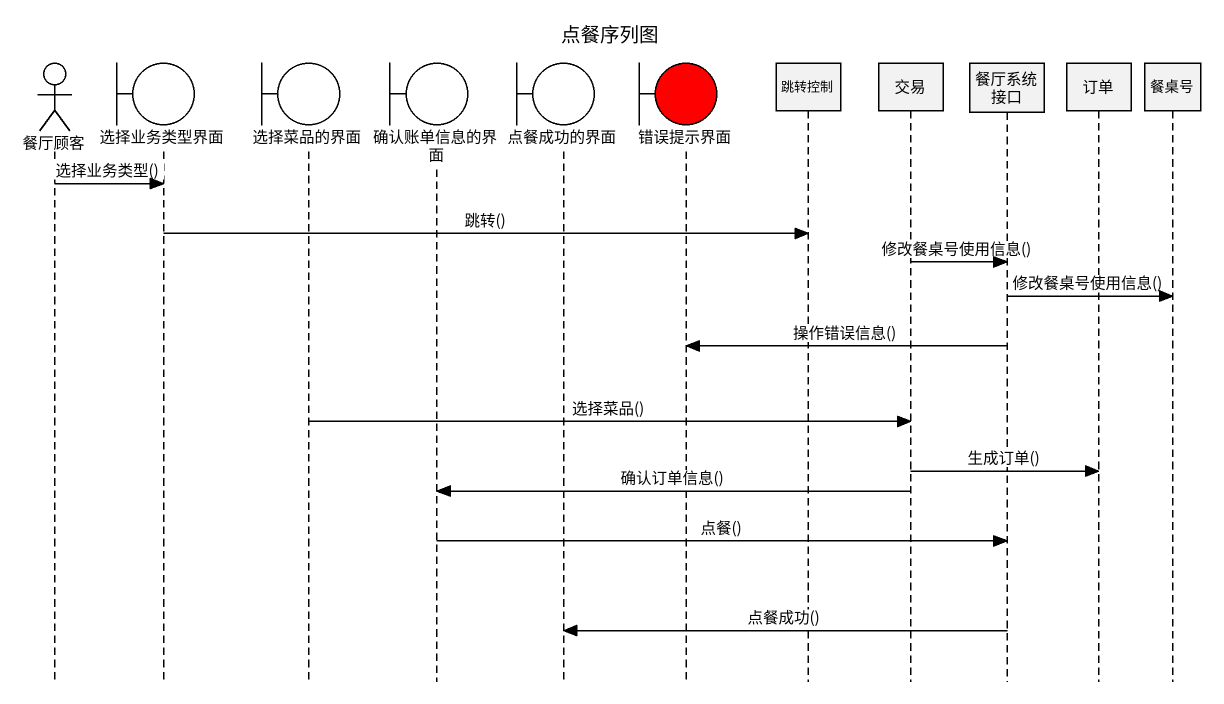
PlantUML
@startuml
title 点餐序列图
hide footbox
actor 餐厅顾客
boundary 选择业务类型界面
boundary 选择菜品的界面
boundary 确认账单信息的界面
boundary 点餐成功的界面
boundary 错误提示界面 #FF0000
participant 跳转控制
participant 交易
participant 餐厅系统接口
participant 订单
participant 餐桌号

餐厅顾客 -> 选择业务类型界面 : 选择业务类型()
选择业务类型界面 -> 跳转控制 : 跳转()
交易 -> 餐厅系统接口 : 修改餐桌号使用信息()
餐厅系统接口 -> 餐桌号 : 修改餐桌号使用信息()
餐厅系统接口 -> 错误提示界面 : 操作错误信息()
选择菜品的界面 -> 交易 : 选择菜品()
交易 -> 订单 : 生成订单()
交易 -> 确认账单信息的界面 : 确认订单信息()
确认账单信息的界面 -> 餐厅系统接口 : 点餐()
餐厅系统接口 -> 点餐成功的界面 : 点餐成功()
@enduml
